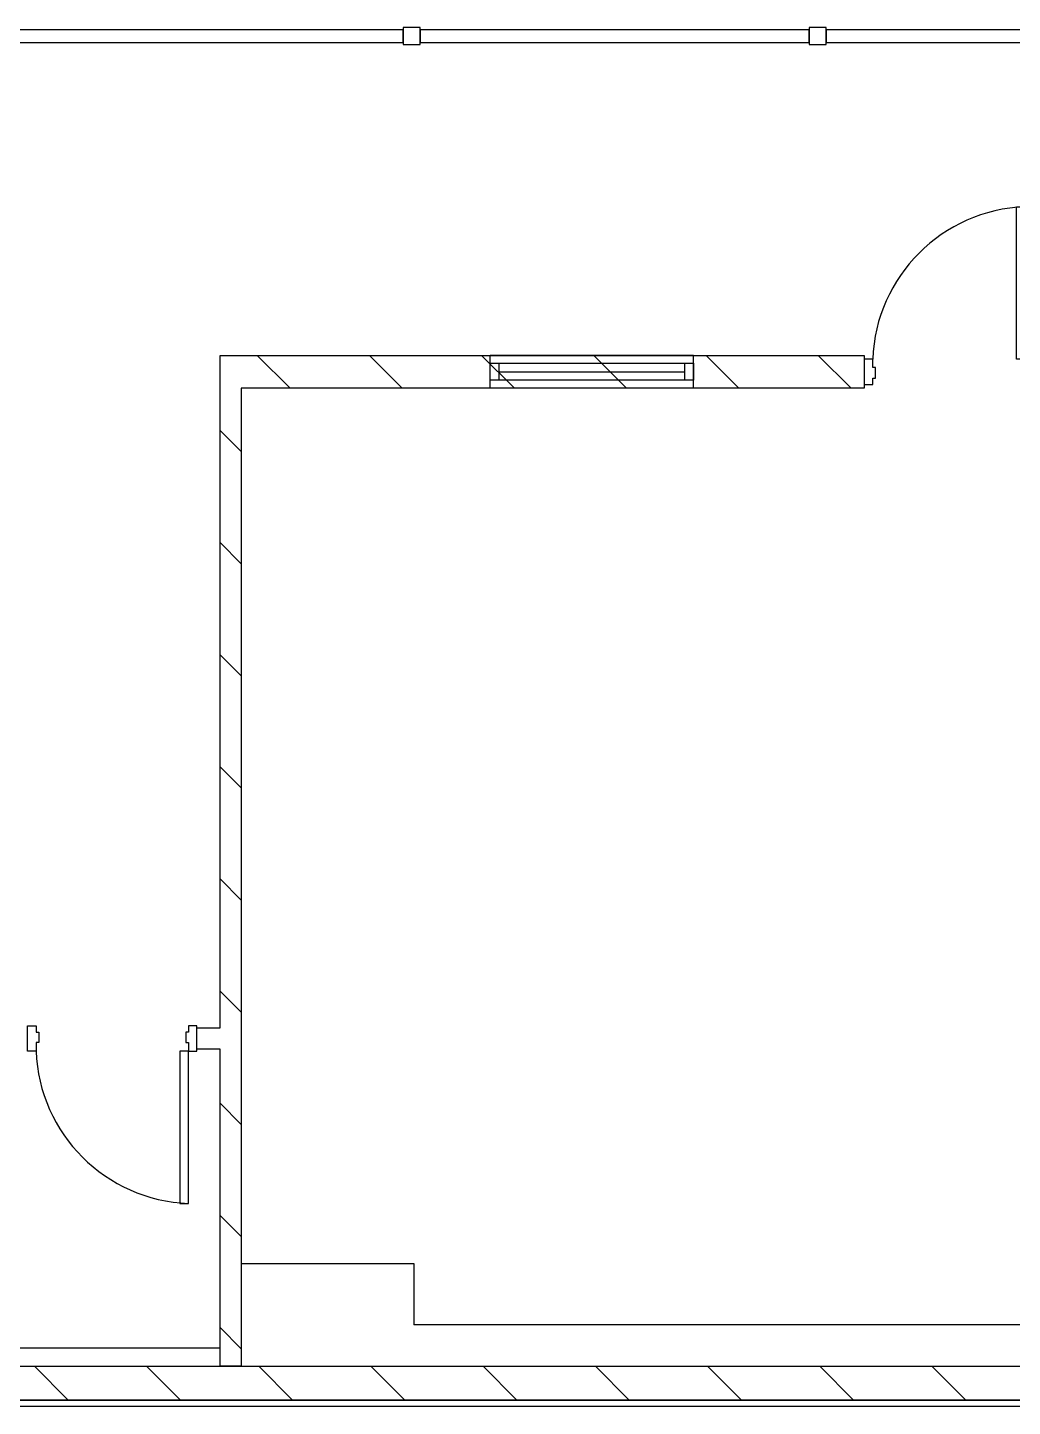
# Model space of a CAD drawing. Header units: inches. Extents: x -233729 to 737493, y -275239 to 196021.
# Drawn here: x 362984 to 368896, y -224337 to -216057 of the extents above; entities that cross this region are included whole.
import ezdxf

# ---------------------------------------------------------------- set-up
doc = ezdxf.new("R2010")
doc.units = ezdxf.units.IN
doc.header["$MEASUREMENT"] = 0
for name, color, linetype in [('_FL_FAC_OFFICES', 252, 'Continuous'), ('_FL_FAC_SAFETY', 2, 'Continuous'), ('_FL_FAC_WALLS', 252, 'Continuous')]:
    doc.layers.add(name, color=color, linetype=linetype)
pattern_1 = [(135, (830121.37, -942416.37), (-336.7596, -336.7596), [])]

# ---------------------------------------------------------------- blocks, each defined once
blk = doc.blocks.new('*U163')
at = {"color": 0}
for points in [[(1215.5, 895.8), (1164.7, 895.8), (1164.7, 946.6), (1317.1, 946.6), (1317.1, 895.8), (1279, 895.8), (1279, 879.9), (1215.5, 879.9)], [(1164.7, 895.8), (1164.7, 845), (250.3, 845), (250.3, 895.8)], [(1215.5, -18.6), (1164.7, -18.6), (1164.7, -69.4), (1317.1, -69.4), (1317.1, -18.6), (1279, -18.6), (1279, -2.7), (1215.5, -2.7)]]:
    blk.add_lwpolyline(points, close=True, dxfattribs=at)
blk.add_arc((1201.1, 932.2), 951.5, 182.19014, 267.80986, dxfattribs=at)
blk = doc.blocks.new('*U164')
at = {"color": 0}
for points in [[(1266.3, 895.8), (1317.1, 895.8), (1317.1, 946.6), (1164.7, 946.6), (1164.7, 895.8), (1202.8, 895.8), (1202.8, 879.9), (1266.3, 879.9)], [(1317.1, 895.8), (1317.1, 845), (2231.5, 845), (2231.5, 895.8)], [(1266.3, -18.6), (1317.1, -18.6), (1317.1, -69.4), (1164.7, -69.4), (1164.7, -18.6), (1202.8, -18.6), (1202.8, -2.7), (1266.3, -2.7)]]:
    blk.add_lwpolyline(points, close=True, dxfattribs=at)
blk.add_arc((1280.8, 932.2), 951.5, 272.19014, 357.80986, dxfattribs=at)
blk = doc.blocks.new('Safety Rail_Logistics')
at = {"color": 0}
for points in [[(4826, -101.6), (4927.6, -101.6), (4927.6, 0), (4826, 0)], [(7264.4, -101.6), (7366, -101.6), (7366, 0), (7264.4, 0)], [(2489.2, -12.7), (2489.2, -88.9), (4826, -88.9), (4826, -12.7)], [(4927.6, -12.7), (4927.6, -88.9), (7264.4, -88.9), (7264.4, -12.7)], [(7366, -12.7), (7366, -88.9), (9702.8, -88.9), (9702.8, -12.7)]]:
    blk.add_lwpolyline(points, close=True, dxfattribs=at)
blk = doc.blocks.new('FL_Building')
at = {"transparency": 33554687}
h = blk.add_hatch(dxfattribs=at)
h.set_pattern_fill('ANSI31', color=8, scale=150, angle=90)
h.set_pattern_definition(pattern_1)
h.paths.add_polyline_path([(2242638.3, -308578.9), (2242638.3, -308375.7), (2262545.6, -308375.7), (2262545.6, -308578.9)])
at = {"layer": '_FL_FAC_OFFICES', "transparency": 33554687}
h = blk.add_hatch(dxfattribs=at)
h.set_pattern_fill('ANSI31', color=8, scale=150, angle=90)
h.set_pattern_definition(pattern_1)
h.paths.add_polyline_path([(2251039.4, -302501.9), (2251039.4, -302305.1), (2254906.5, -302305.1), (2254906.5, -302501.9), (2251166.4, -302501.9), (2251166.4, -308375.7), (2251039.4, -308375.7), (2251039.4, -306470.7), (2250899.7, -306470.7), (2250899.7, -306343.7), (2251039.4, -306343.7)])
at = {"color": 0}
for points in [[(2242638.3, -308578.9), (2242638.3, -308375.7), (2262545.6, -308375.7), (2262545.6, -308578.9)], [(2242638.3, -308617), (2242638.3, -308578.9), (2262545.6, -308578.9), (2262545.6, -308617)]]:
    blk.add_lwpolyline(points, close=True, dxfattribs=at)
at = {"layer": '_FL_FAC_OFFICES', "color": 0}
for p, q in [((2252661.6, -302500.3), (2252661.6, -302306.7)), ((2253880.8, -302306.7), (2252661.6, -302306.7)), ((2253880.8, -302306.7), (2252661.6, -302306.7)), ((2252661.6, -302500.3), (2252661.6, -302306.7)), ((2253880.8, -302500.3), (2253880.8, -302306.7)), ((2253880.8, -302500.3), (2253880.8, -302306.7)), ((2252661.6, -302352.7), (2253880.8, -302352.7)), ((2252661.6, -302454.3), (2252661.6, -302352.7)), ((2252661.6, -302352.7), (2252712.4, -302352.7)), ((2252661.6, -302352.7), (2253880.8, -302352.7)), ((2252661.6, -302352.7), (2252712.4, -302352.7)), ((2252661.6, -302454.3), (2252661.6, -302352.7)), ((2252712.4, -302352.7), (2252712.4, -302454.3)), ((2252712.4, -302352.7), (2252712.4, -302454.3)), ((2253830, -302454.3), (2253830, -302352.7)), ((2253830, -302352.7), (2253880.8, -302352.7)), ((2253830, -302352.7), (2253880.8, -302352.7)), ((2253830, -302454.3), (2253830, -302352.7)), ((2253880.8, -302352.7), (2253880.8, -302454.3)), ((2253880.8, -302352.7), (2253880.8, -302454.3)), ((2253880.8, -302454.3), (2252661.6, -302454.3)), ((2252712.4, -302454.3), (2252661.6, -302454.3)), ((2253880.8, -302454.3), (2252661.6, -302454.3)), ((2252712.4, -302454.3), (2252661.6, -302454.3)), ((2252712.4, -302403.5), (2253830, -302403.5)), ((2252712.4, -302403.5), (2253830, -302403.5)), ((2253880.8, -302454.3), (2253830, -302454.3)), ((2253880.8, -302454.3), (2253830, -302454.3)), ((2252661.6, -302500.3), (2253880.8, -302500.3)), ((2252661.6, -302500.3), (2253880.8, -302500.3)), ((2251166.4, -307759.7), (2252201.4, -307759.7)), ((2252201.4, -307759.7), (2252201.4, -308128)), ((2259770.6, -308128), (2252201.4, -308128)), ((2251036, -308267.7), (2243422.3, -308267.7))]:
    blk.add_line(p, q, dxfattribs=at)
blk.add_lwpolyline([(2251039.4, -302501.9), (2251039.4, -302305.1), (2254906.5, -302305.1), (2254906.5, -302501.9), (2251166.4, -302501.9), (2251166.4, -308375.7), (2251039.4, -308375.7), (2251039.4, -306470.7), (2250899.7, -306470.7), (2250899.7, -306343.7), (2251039.4, -306343.7)], close=True, dxfattribs=at)
at = {"layer": '_FL_FAC_OFFICES', "color": 0, "rotation": 270}
for name, p in [('*U163', (2254975.9, -301162.6)), ('*U164', (2249953.1, -305166.2))]:
    blk.add_blockref(name, p, dxfattribs=at)
at = {"layer": '_FL_FAC_SAFETY'}
blk.add_blockref('Safety Rail_Logistics', (2247311.9, -300336.6), dxfattribs=at)
blk = doc.blocks.new('A$C667968a6')
at = {"layer": '_FL_FAC_WALLS', "linetype": 'Continuous', "lineweight": -3}
blk.add_blockref('FL_Building', (-2249813.7, 156686.2), dxfattribs=at)

msp = doc.modelspace()

# ---------------------------------------------------------------- block references
msp.add_blockref('A$C667968a6', (362913.6874, -72406.61113, -162219.4368))

doc.saveas('drawing.dxf')
